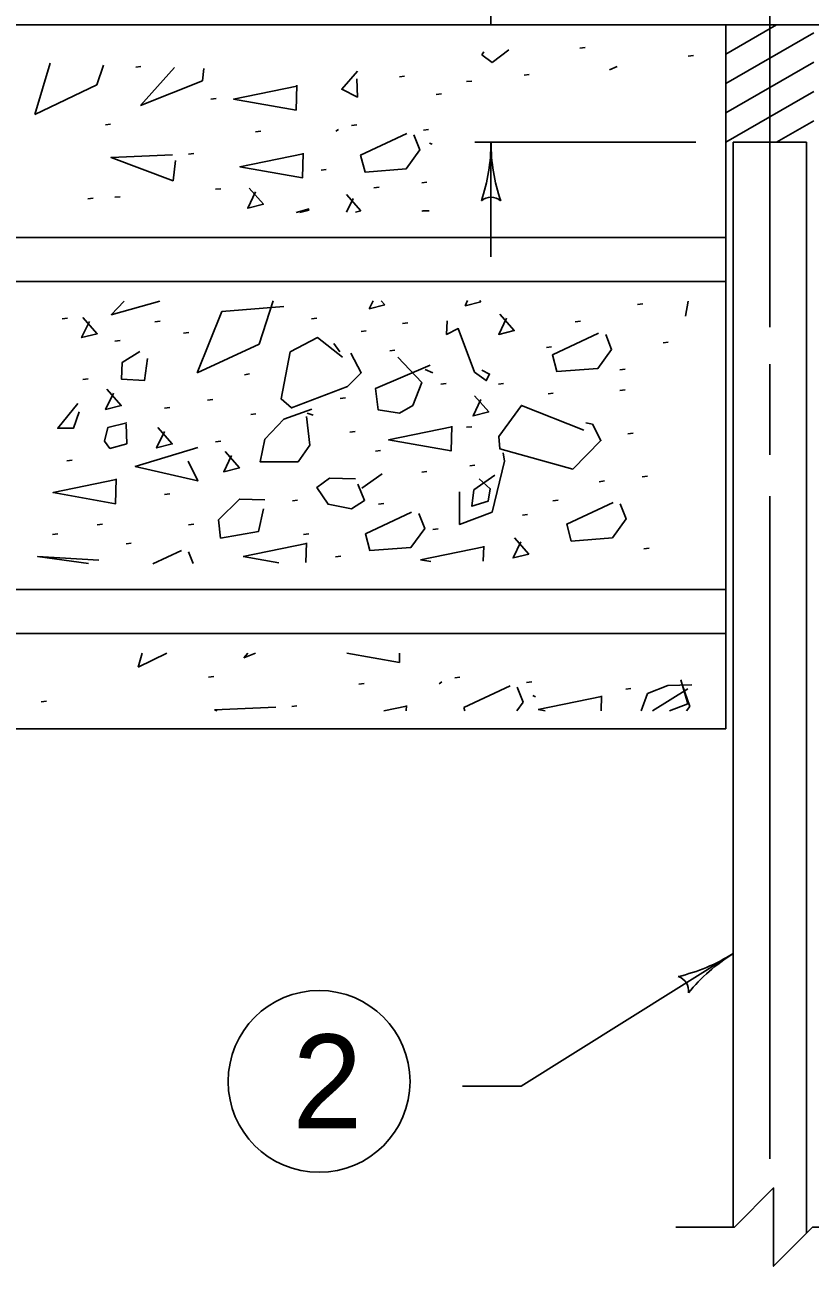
# Model space of a CAD drawing. Extents: x 1000 to 1036.3, y 1000 to 1022.
# Drawn here: x 1017.66 to 1019.333, y 1003.429 to 1006.074 of the extents above; entities that cross this region are included whole.
import ezdxf

# ---------------------------------------------------------------- set-up
doc = ezdxf.new("R2010")
doc.units = 0
doc.layers.add('Level 1', color=7, linetype='Continuous')

msp = doc.modelspace()

# ---------------------------------------------------------------- linework, layer by layer
at = {"layer": 'Level 1'}
for p, q in [((1019.2466, 1005.4303), (1019.2466, 1007.1047)), ((1018.6528, 1006.0742), (1018.6528, 1006.3242)), ((1016.3091, 1006.0742), (1021.1036, 1006.0742)), ((1019.1528, 1004.5742), (1019.1528, 1006.0742)), ((1019.1528, 1006.0117), (1019.2611, 1006.0742)), ((1019.1528, 1005.9492), (1019.3403, 1006.0574)), ((1019.1528, 1005.8867), (1019.3403, 1005.9949)), ((1019.1528, 1005.8242), (1019.3403, 1005.9324)), ((1019.2611, 1005.8242), (1019.3403, 1005.8699)), ((1018.6186, 1005.8242), (1019.0888, 1005.8242)), ((1018.6528, 1005.5798), (1018.6528, 1005.8242)), ((1019.1683, 1005.8242), (1019.3248, 1005.8242)), ((1019.1683, 1003.5127), (1019.1683, 1005.8242)), ((1019.3248, 1003.4997), (1019.3248, 1005.8242)), ((1016.6216, 1005.6212), (1019.1528, 1005.6212)), ((1016.6216, 1005.5274), (1019.1528, 1005.5274)), ((1019.2466, 1005.1579), (1019.2466, 1005.3513)), ((1019.2466, 1003.6583), (1019.2466, 1005.07)), ((1016.6216, 1004.8712), (1019.1528, 1004.8712)), ((1016.6216, 1004.7774), (1019.1528, 1004.7774)), ((1016.2466, 1004.5742), (1019.1528, 1004.5742)), ((1018.7172, 1003.8131), (1019.1683, 1004.0952)), ((1018.5922, 1003.8131), (1018.7172, 1003.8131))]:
    msp.add_line(p, q, dxfattribs=at)
for points in [[(1018.8534, 1006.0259), (1018.8423, 1006.0245)], [(1018.6377, 1006.0168), (1018.6331, 1006.0104)], [(1018.6331, 1006.0104), (1018.6553, 1005.9938)], [(1018.6553, 1005.9938), (1018.6909, 1006.0207)], [(1019.0838, 1006.0089), (1019.0728, 1006.0075)], [(1017.7138, 1005.9922), (1017.6817, 1005.8828)], [(1017.8134, 1005.9466), (1017.8275, 1005.9884)], [(1017.9073, 1005.9851), (1017.8963, 1005.9837)], [(1017.9791, 1005.9834), (1017.9063, 1005.9023)], [(1018.0382, 1005.9549), (1018.041, 1005.9814)], [(1018.3683, 1005.9758), (1018.3349, 1005.9369), (1018.3683, 1005.9203), (1018.3668, 1005.9591)], [(1018.9216, 1005.9855), (1018.905, 1005.9785)], [(1017.6817, 1005.8828), (1017.8134, 1005.9466)], [(1017.9063, 1005.9023), (1018.0382, 1005.9549)], [(1018.2393, 1005.9438), (1018.1047, 1005.9161), (1018.2378, 1005.8925), (1018.2393, 1005.9453)], [(1018.4688, 1005.9647), (1018.4578, 1005.9633)], [(1018.6118, 1005.9544), (1018.6007, 1005.9531)], [(1018.7343, 1005.968), (1018.7233, 1005.9667)], [(1018.5472, 1005.9273), (1018.536, 1005.9258)], [(1018.0673, 1005.917), (1018.0562, 1005.9156)], [(1017.8427, 1005.8626), (1017.8316, 1005.8612)], [(1018.1626, 1005.8476), (1018.1515, 1005.8462)], [(1018.328, 1005.8515), (1018.3224, 1005.8473)], [(1018.3668, 1005.8612), (1018.3557, 1005.8598)], [(1018.4736, 1005.8424), (1018.3752, 1005.7966), (1018.3848, 1005.7606), (1018.4723, 1005.7675), (1018.5013, 1005.8078), (1018.4888, 1005.8396)], [(1018.5199, 1005.851), (1018.5088, 1005.8496)], [(1018.5278, 1005.8196), (1018.5222, 1005.8223)], [(1017.9743, 1005.7974), (1017.8439, 1005.7918), (1017.9758, 1005.7419), (1017.9813, 1005.7849)], [(1018.0197, 1005.7999), (1018.0085, 1005.7985)], [(1018.2528, 1005.7995), (1018.1183, 1005.7718), (1018.2515, 1005.7483), (1018.2528, 1005.8009)], [(1018.3021, 1005.7658), (1018.291, 1005.7645)], [(1018.5165, 1005.7387), (1018.5054, 1005.7373)], [(1017.8631, 1005.708), (1017.852, 1005.7067)], [(1018.0775, 1005.725), (1018.0664, 1005.7237)], [(1018.1515, 1005.7181), (1018.1348, 1005.6834), (1018.1682, 1005.6918), (1018.1377, 1005.7264)], [(1018.3758, 1005.6782), (1018.3453, 1005.7128)], [(1018.4144, 1005.7284), (1018.4033, 1005.7271)], [(1017.8053, 1005.7046), (1017.7941, 1005.7033)], [(1018.2656, 1005.6823), (1018.238, 1005.674)], [(1018.2461, 1005.6741), (1018.2656, 1005.6795)], [(1018.3591, 1005.7045), (1018.345, 1005.6751)], [(1018.3645, 1005.6753), (1018.3758, 1005.6782)], [(1018.5069, 1005.6781), (1018.5062, 1005.6768)], [(1018.5212, 1005.6781), (1018.5069, 1005.6781)], [(1017.8439, 1005.4562), (1017.9474, 1005.4853)], [(1017.8713, 1005.4852), (1017.8439, 1005.4562)], [(1018.2115, 1005.4743), (1018.0798, 1005.4632)], [(1018.1588, 1005.3938), (1018.1887, 1005.4858)], [(1018.4018, 1005.4863), (1018.3935, 1005.4691)], [(1018.3935, 1005.4691), (1018.4268, 1005.4773)], [(1018.4268, 1005.4773), (1018.4189, 1005.4863)], [(1018.6029, 1005.4867), (1018.5978, 1005.4758)], [(1018.5978, 1005.4758), (1018.631, 1005.4842)], [(1018.631, 1005.4842), (1018.6288, 1005.4867)], [(1018.976, 1005.48), (1018.9648, 1005.4786)], [(1019.0673, 1005.4534), (1019.0728, 1005.4853)], [(1017.7508, 1005.4493), (1017.7397, 1005.448)], [(1017.7976, 1005.4424), (1017.7809, 1005.4078), (1017.8143, 1005.4161), (1017.7837, 1005.4508)], [(1017.9482, 1005.4426), (1017.9371, 1005.4412)], [(1018.0798, 1005.4632), (1018.027, 1005.3328)], [(1018.2817, 1005.4493), (1018.2706, 1005.448)], [(1018.5596, 1005.4438), (1018.5583, 1005.4146), (1018.5832, 1005.4271), (1018.6178, 1005.3342), (1018.6428, 1005.3161), (1018.6498, 1005.33), (1018.6331, 1005.3383)], [(1018.6858, 1005.4493), (1018.6692, 1005.4146), (1018.7025, 1005.4229), (1018.672, 1005.4576)], [(1018.8433, 1005.4426), (1018.8322, 1005.4412)], [(1018.0094, 1005.4188), (1017.9983, 1005.4173)], [(1018.3872, 1005.4222), (1018.3761, 1005.4208)], [(1018.4757, 1005.4392), (1018.4646, 1005.4378)], [(1018.882, 1005.417), (1018.7835, 1005.3712), (1018.7933, 1005.3352), (1018.8806, 1005.3421), (1018.9098, 1005.3823), (1018.8973, 1005.4142)], [(1017.8631, 1005.4018), (1017.852, 1005.4003)], [(1018.027, 1005.3328), (1018.1588, 1005.3938)], [(1018.3363, 1005.3661), (1018.2836, 1005.4077), (1018.2253, 1005.3772), (1018.2059, 1005.2773), (1018.2282, 1005.2578), (1018.3474, 1005.3037), (1018.3765, 1005.3328), (1018.3543, 1005.3743)], [(1018.3183, 1005.3952), (1018.3308, 1005.3772)], [(1019.0304, 1005.3983), (1019.0193, 1005.3969)], [(1017.905, 1005.3785), (1017.8675, 1005.3549), (1017.8662, 1005.3189), (1017.9147, 1005.3161), (1017.9216, 1005.3633)], [(1018.5236, 1005.3494), (1018.4071, 1005.2995), (1018.4126, 1005.2537), (1018.4583, 1005.2468), (1018.4861, 1005.2634), (1018.5055, 1005.3119), (1018.4543, 1005.3661)], [(1018.4484, 1005.3813), (1018.4373, 1005.3799)], [(1018.782, 1005.3881), (1018.7708, 1005.3868)], [(1018.5125, 1005.3397), (1018.5291, 1005.3328)], [(1018.9385, 1005.3405), (1018.9274, 1005.3391)], [(1017.795, 1005.32), (1017.7839, 1005.3187)], [(1018.1388, 1005.3303), (1018.1277, 1005.3288)], [(1018.5573, 1005.3098), (1018.5463, 1005.3084)], [(1018.6798, 1005.3098), (1018.6688, 1005.3084)], [(1017.8486, 1005.2893), (1017.832, 1005.2547), (1017.8653, 1005.263), (1017.8348, 1005.2977)], [(1018.6313, 1005.2757), (1018.6148, 1005.241), (1018.648, 1005.2493), (1018.6175, 1005.284)], [(1018.7854, 1005.2894), (1018.7743, 1005.288)], [(1018.9385, 1005.2963), (1018.9274, 1005.2948)], [(1017.7733, 1005.2676), (1017.7303, 1005.2148), (1017.7635, 1005.2148), (1017.776, 1005.2495)], [(1017.9686, 1005.2588), (1017.9575, 1005.2574)], [(1018.0605, 1005.2758), (1018.0493, 1005.2744)], [(1018.3429, 1005.2792), (1018.3318, 1005.2778)], [(1018.8508, 1005.2108), (1018.7178, 1005.2634), (1018.6692, 1005.1968), (1018.672, 1005.1705), (1018.8273, 1005.1275), (1018.8869, 1005.1885), (1018.8689, 1005.2232), (1018.8551, 1005.226)], [(1018.1523, 1005.2452), (1018.1413, 1005.2438)], [(1018.2712, 1005.2551), (1018.2115, 1005.2343), (1018.1713, 1005.1913), (1018.1616, 1005.1428), (1018.242, 1005.1428), (1018.267, 1005.1788), (1018.26, 1005.2398)], [(1018.2739, 1005.2426), (1018.2614, 1005.2468)], [(1017.8773, 1005.226), (1017.837, 1005.2163), (1017.8301, 1005.1872), (1017.8412, 1005.1718), (1017.8773, 1005.1816), (1017.8758, 1005.2232)], [(1017.9575, 1005.2076), (1017.9408, 1005.1729), (1017.9742, 1005.1813), (1017.9437, 1005.2159)], [(1018.3633, 1005.2078), (1018.3523, 1005.2063)], [(1018.5693, 1005.2176), (1018.4348, 1005.1898), (1018.568, 1005.1663), (1018.5693, 1005.2189)], [(1018.6118, 1005.2179), (1018.6007, 1005.2166)], [(1018.9556, 1005.2043), (1018.9444, 1005.2029)], [(1018.0775, 1005.1873), (1018.0664, 1005.1859)], [(1018.0284, 1005.1733), (1017.8953, 1005.133), (1018.0284, 1005.1025), (1018.0076, 1005.1442)], [(1018.1005, 1005.1566), (1018.0838, 1005.1219), (1018.1171, 1005.1303), (1018.0866, 1005.1649)], [(1018.4178, 1005.1669), (1018.4068, 1005.1655)], [(1018.586, 1005.0789), (1018.586, 1005.0096), (1018.6553, 1005.0359), (1018.6817, 1005.1442), (1018.6789, 1005.1622)], [(1017.761, 1005.1465), (1017.7498, 1005.1451)], [(1018.6186, 1005.1363), (1018.6075, 1005.1349)], [(1017.8547, 1005.1053), (1017.7201, 1005.0775), (1017.8533, 1005.0539), (1017.8547, 1005.1067)], [(1018.3641, 1005.1067), (1018.3086, 1005.1081), (1018.2823, 1005.0887), (1018.3058, 1005.0526), (1018.3558, 1005.0429), (1018.3835, 1005.0609), (1018.3696, 1005.0956)], [(1018.3779, 1005.0873), (1018.4209, 1005.1178)], [(1018.5165, 1005.1227), (1018.5054, 1005.1213)], [(1018.6608, 1005.115), (1018.6165, 1005.0831), (1018.6123, 1005.0484), (1018.647, 1005.0595), (1018.6512, 1005.0859), (1018.6276, 1005.1067)], [(1018.8943, 1005.1023), (1018.8832, 1005.1008)], [(1018.9862, 1005.1124), (1018.9751, 1005.1111)], [(1017.9686, 1005.075), (1017.9575, 1005.0736)], [(1018.1713, 1005.0623), (1018.1172, 1005.0637), (1018.0728, 1005.0193), (1018.077, 1004.9805), (1018.1574, 1004.9943), (1018.1685, 1005.0429)], [(1018.2408, 1005.0614), (1018.2298, 1005.06)], [(1018.4247, 1005.0546), (1018.4135, 1005.0532)], [(1018.7956, 1005.0614), (1018.7845, 1005.06)], [(1018.9127, 1005.0563), (1018.8142, 1005.0104), (1018.8238, 1004.9744), (1018.9113, 1004.9813), (1018.9404, 1005.0216), (1018.9279, 1005.0534)], [(1018.4838, 1005.0358), (1018.3853, 1004.99), (1018.395, 1004.954), (1018.4824, 1004.9609), (1018.5116, 1005.0012), (1018.4991, 1005.033)], [(1018.7309, 1005.0308), (1018.7198, 1005.0293)], [(1017.8257, 1005.0103), (1017.8145, 1005.0089)], [(1018.0197, 1005.0103), (1018.0085, 1005.0089)], [(1018.5403, 1005.0001), (1018.5293, 1004.9988)], [(1017.7303, 1004.9899), (1017.7193, 1004.9885)], [(1017.8869, 1004.9695), (1017.8758, 1004.9681)], [(1018.2597, 1004.9692), (1018.1251, 1004.9414)], [(1018.2647, 1004.9899), (1018.2536, 1004.9885)], [(1018.2585, 1004.9285), (1018.2597, 1004.9705)], [(1018.7164, 1004.9728), (1018.6998, 1004.9382), (1018.7331, 1004.9464), (1018.7026, 1004.9811)], [(1017.8176, 1004.9333), (1017.6873, 1004.9417), (1017.7954, 1004.9264)], [(1017.9938, 1004.9541), (1017.9328, 1004.9258)], [(1018.0187, 1004.9266), (1018.009, 1004.9513)], [(1018.1251, 1004.9414), (1018.2008, 1004.9281)], [(1018.3328, 1004.9423), (1018.3217, 1004.9409)], [(1018.6374, 1004.9623), (1018.5029, 1004.9346)], [(1018.6365, 1004.9316), (1018.6374, 1004.9637)], [(1018.9896, 1004.9593), (1018.9785, 1004.9579)], [(1018.5029, 1004.9346), (1018.525, 1004.9307)], [(1017.9103, 1004.7354), (1017.9017, 1004.7059)], [(1017.9017, 1004.7059), (1017.9626, 1004.7354)], [(1018.1353, 1004.7354), (1018.1263, 1004.7253)], [(1018.1263, 1004.7253), (1018.1515, 1004.7354)], [(1018.3458, 1004.7354), (1018.4578, 1004.7156)], [(1018.4578, 1004.7156), (1018.4583, 1004.7354)], [(1018.0627, 1004.6857), (1018.0516, 1004.6843)], [(1018.548, 1004.6746), (1018.5424, 1004.6704)], [(1018.5868, 1004.6843), (1018.5757, 1004.6828)], [(1019.0723, 1004.6274), (1019.057, 1004.6788)], [(1018.3826, 1004.6707), (1018.3715, 1004.6693)], [(1018.6936, 1004.6655), (1018.5952, 1004.6197)], [(1018.7213, 1004.6308), (1018.7088, 1004.6627)], [(1018.7399, 1004.6741), (1018.7288, 1004.6727)], [(1018.9509, 1004.6604), (1018.9398, 1004.659)], [(1018.9863, 1004.6496), (1018.9729, 1004.6127)], [(1019.0293, 1004.6663), (1018.9863, 1004.6496)], [(1019.0723, 1004.6593), (1018.9967, 1004.6127)], [(1019.0806, 1004.6677), (1019.0293, 1004.6663)], [(1019.0764, 1004.6218), (1019.0598, 1004.669)], [(1017.7063, 1004.6332), (1017.6952, 1004.6318)], [(1018.2397, 1004.623), (1018.2285, 1004.6216)], [(1018.4728, 1004.6226), (1018.4248, 1004.6127)], [(1018.4725, 1004.6127), (1018.4728, 1004.624)], [(1018.7082, 1004.6127), (1018.7213, 1004.6308)], [(1018.7478, 1004.6427), (1018.7422, 1004.6454)], [(1018.8881, 1004.643), (1018.7535, 1004.6153)], [(1018.8872, 1004.6127), (1018.8881, 1004.6444)], [(1019.0327, 1004.6127), (1019.0723, 1004.6274)], [(1019.0689, 1004.6127), (1019.0764, 1004.6218)], [(1018.1943, 1004.6205), (1018.0639, 1004.6149)], [(1018.0639, 1004.6149), (1018.0698, 1004.6127)], [(1018.5952, 1004.6197), (1018.597, 1004.6127)], [(1018.7535, 1004.6153), (1018.7685, 1004.6127)], [(1019.0462, 1003.5127), (1019.1712, 1003.5127), (1019.2545, 1003.596), (1019.2545, 1003.4293), (1019.3378, 1003.5127), (1019.4628, 1003.5127)]]:
    msp.add_lwpolyline(points, dxfattribs=at)
msp.add_circle((1018.2868, 1003.823), 0.1937, dxfattribs=at)
for centre, radius, start, end in [((1018.2622, 1006.0742), 0.3906, 0, 18.6688), ((1018.2622, 1006.0742), 0.3906, 359.9878, 0), ((1018.2622, 1005.8242), 0.3906, 341.3472, 359.9939), ((1019.0435, 1005.8242), 0.3906, 179.9878, 180), ((1019.0435, 1005.8242), 0.3906, 180, 198.6688), ((1018.6528, 1005.6756), 0.0312, 48.7746, 130.8913), ((1018.9612, 1004.4264), 0.3906, 283.3621, 302.0088), ((1019.3754, 1003.764), 0.3906, 122.0149, 140.6837), ((1019.3754, 1003.764), 0.3906, 122.0027, 122.0149), ((1019.0424, 1004.0165), 0.0312, 350.7895, 72.9062)]:
    msp.add_arc(centre, radius, start, end, dxfattribs=at)

# ---------------------------------------------------------------- texts
msp.add_text('2', height=0.2, dxfattribs=at).set_placement((1018.2301, 1003.723))

doc.saveas('drawing.dxf')
